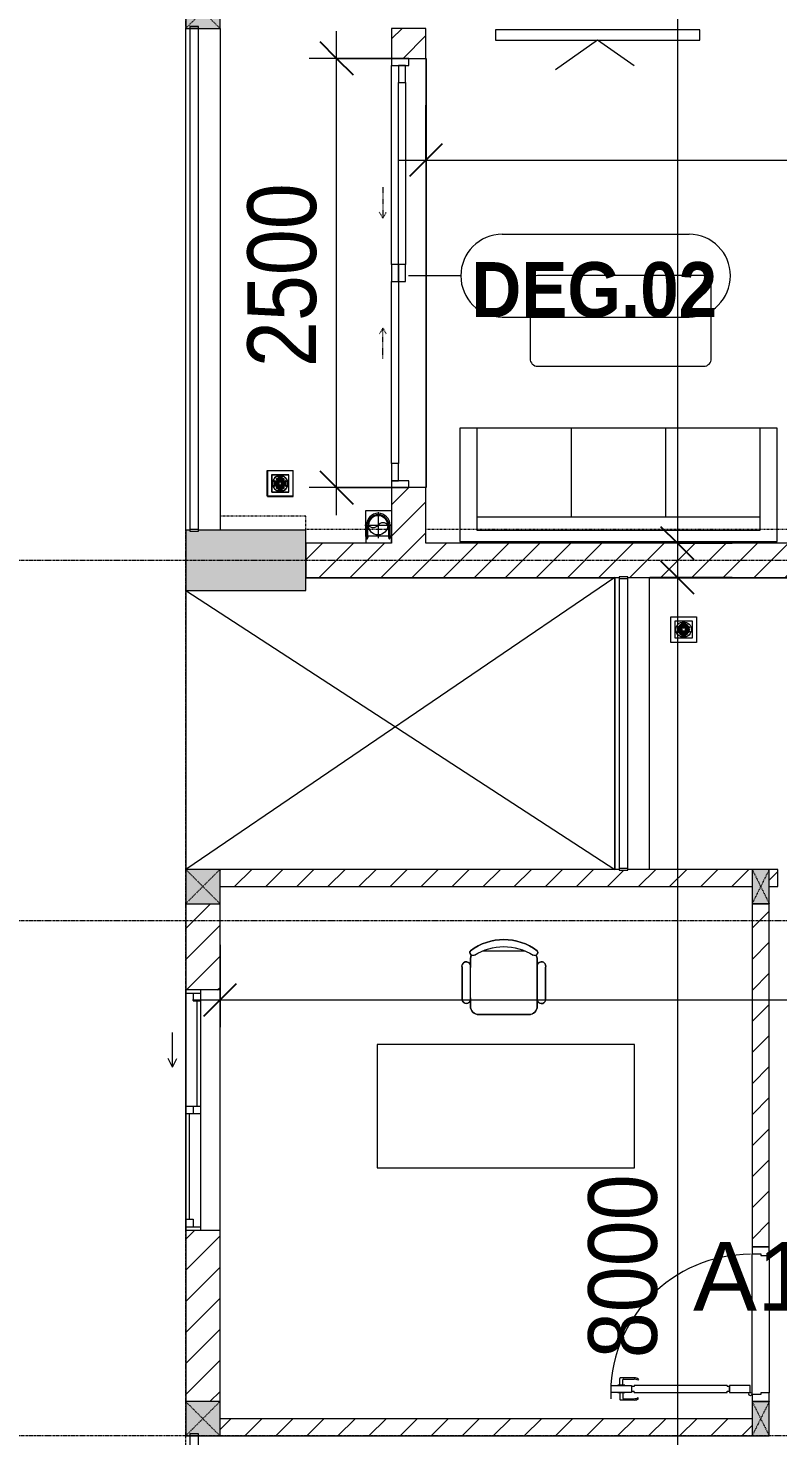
# Model space of a CAD drawing. Header units: millimetres. Extents: x 1591 to 240306, y -15958 to 82755.
# Drawn here: x 43736 to 48104, y 48437 to 56637 of the extents above; entities that cross this region are included whole.
import ezdxf

# ---------------------------------------------------------------- set-up
doc = ezdxf.new("R2010")
doc.units = ezdxf.units.MM
for name, pattern in [('Dash', [6, 3, -3]), ('Dash 1_8_', [6.35, 3.175, -3.175]), ('Grid Line', [22.225, 12.7, -3.175, 3.175, -3.175]), ('IMPORT-CENTER _2_', [40.64, 25.4, -5.08, 5.08, -5.08])]:
    doc.linetypes.add(name, pattern=pattern)
for name, color, linetype, lineweight in [('0-1', 7, 'Continuous', 5), ('A-ANNO-DIMS', 211, 'Continuous', 9), ('A-ANNO-DIMS-160', 211, 'Continuous', 9), ('A-AREA', 32, 'Dash 1_8_', 9), ('A-AREA-IDEN', 2, 'Continuous', 9), ('A-DETL-GENF-1', 9, 'Continuous', 9), ('A-DETL-THIN-2', 151, 'Continuous', 9), ('A-DOOR', 31, 'Continuous', 9), ('A-DOOR-1', 254, 'Continuous', 9), ('A-DOOR-2', 9, 'Continuous', 9), ('A-DOOR-FRAM', 31, 'Continuous', 9), ('A-DOOR-HDLN', 31, 'Dash', 9), ('A-DOOR-IDEN', 31, 'Continuous', 9), ('A-FLOR-1', 250, 'Continuous', 9), ('A-FLOR-2', 9, 'Continuous', 9), ('A-FLOR-HRAL', 11, 'Continuous', 9), ('A-FLOR-HRAL-1', 254, 'Continuous', 9), ('A-FLOR-HRAL-2', 9, 'Continuous', 9), ('A-GLAZ', 151, 'Continuous', 9), ('A-WALL', 113, 'Continuous', 9), ('A-WALL-1', 253, 'Continuous', 18), ('A-WALL-2', 9, 'Continuous', 9), ('A-WALL-3', 113, 'Continuous', 18), ('A-WALL-PATT-1', 10, 'Continuous', 9), ('A-WALL-PATT-2', 111, 'Continuous', 9), ('G-IMPT-2', 8, 'IMPORT-CENTER _2_', 9), ('G-IMPT-3', 8, 'Continuous', 9), ('I-FURN', 30, 'Continuous', 9), ('I-FURN-1', 254, 'Continuous', 9), ('M-EQPM', 50, 'Continuous', 9), ('M-EQPM-1', 254, 'Continuous', 9), ('S-COLS', 52, 'Continuous', 9), ('S-COLS-1', 52, 'Continuous', 5), ('S-COLS-2', 7, 'Continuous', 18), ('S-COLS-3', 254, 'Continuous', 9), ('S-COLS-4', 253, 'Continuous', 18), ('S-COLS-5', 52, 'Continuous', 18), ('S-COLS-HDLN', 52, 'Dash', 9), ('S-COLS-HDLN-1', 9, 'Dash', 9), ('S-GRID-1', 1, 'Grid Line', 9)]:
    doc.layers.add(name, color=color, linetype=linetype, lineweight=lineweight)
doc.styles.add('Arial_6', font='arial_0.ttf', dxfattribs={"height": 400})
doc.styles.add('Arial_B_3', font='arialbd_0.ttf', dxfattribs={"width": 0.9, "height": 320})
doc.styles.add('UTM Avo', font='UTM Avo.ttf', dxfattribs={"width": 0.9, "height": 400})
doc.dimstyles.new('1_Dim_chi_tiet_2_5_1', dxfattribs={"dimscale": 304.8, "dimtxt": 399.720379, "dimasz": 0.629921, "dimexe": 0.524934, "dimexo": 0.0625, "dimgap": 0.052493, "dimtad": 1, "dimdec": 0, "dimrnd": 5, "dimzin": 0, "dimdsep": 46, "dimtxsty": 'UTM Avo', "dimblk1": 'OBLIQUE', "dimblk2": 'OBLIQUE', "dimsah": 1, "dimcen": 0.09, "dimdle": 0.524934, "dimazin": 0, "dimtfac": 1, "dimtdec": 4, "dimtix": 1, "dimtmove": 0, "dimatfit": 3, "dimfxl": 1.049869, "dimfxlon": 1, "dimtvp": 1, "dimtolj": 1, "dimtzin": 0, "dimarcsym": 2})
pattern_1 = [(45, (0, 0), (-90.50967, 90.50967), [])]
pattern_2 = [(45, (11001.35, 0), (-90.50967, 90.50967), [])]

# ---------------------------------------------------------------- blocks, each defined once
blk = doc.blocks.new('NCV_TKTC_KET CAU_rvt-1-TKCS_MB TẦNG 3-4')
at = {"layer": 'S-COLS-1'}
blk.add_hatch(color=256, dxfattribs=at).paths.add_polyline_path([(34352.6, 53361.9), (34352.4, 53711.9), (33727.6, 53711.9), (33727.6, 53706.9), (33677.6, 53706.9), (33677.6, 53711.9), (33652.6, 53711.9), (33652.6, 53361.9), (34352.4, 53361.9)])
at = {"layer": 'A-FLOR-1'}
for p, q in [((34352.6, 53435.3), (36152.6, 53435.3)), ((36152.5, 53435.3), (36152.5, 51736.9)), ((36352.6, 53435.3), (37552.6, 53435.3))]:
    blk.add_line(p, q, dxfattribs=at)
at = {"layer": 'S-COLS-2'}
for p, q in [((33652.6, 53711.9), (33652.6, 53361.9)), ((33677.6, 53711.9), (33652.6, 53711.9)), ((34352.6, 53711.9), (33727.6, 53711.9)), ((34352.6, 53361.9), (34352.6, 53711.9)), ((33652.6, 53361.9), (34352.6, 53361.9))]:
    blk.add_line(p, q, dxfattribs=at)
blk = doc.blocks.new('DOOR_CW_01 CANH MO-PANEL KINH - DIW_01-900x2200-CỬA GỖ VÂN LAMINATE-553393-TKCS_MB TẦNG 3-4')
at = {"layer": 'A-DETL-GENF-1'}
for p, q in [((-399, 820.5), (-438, 820.5)), ((-399, 831.8), (-397, 831.8)), ((-399, 792.2), (-399, 831.8)), ((-397, 872), (-357, 872)), ((-397, 752), (-397, 872)), ((-397, 792.2), (-397, 831.8)), ((-357, 872), (-357, 752)), ((-357, 792.2), (-357, 831.8)), ((-355, 831.8), (-357, 831.8)), ((-355, 792.2), (-355, 831.8)), ((-355, 820.5), (-316, 820.5)), ((-442, 737), (-442, 816.5)), ((-434, 799.5), (-434, 737)), ((-399, 803.5), (-430, 803.5)), ((-397, 792.2), (-399, 792.2)), ((-357, 752), (-397, 752)), ((-397, 738), (-391, 738)), ((-397, 738), (-397, 196)), ((-363, 752), (-391, 752)), ((-391, 752), (-391, 738)), ((-363, 738), (-363, 752)), ((-357, 738), (-363, 738)), ((-357, 792.2), (-355, 792.2)), ((-357, 196), (-357, 738)), ((-355, 803.5), (-324, 803.5)), ((-320, 799.5), (-320, 737)), ((-312, 737), (-312, 816.5)), ((-433.9, 711.2), (-427.3, 715.8)), ((-320.1, 711.2), (-326.7, 715.8)), ((-397, 196), (-391, 196)), ((-357, 182), (-397, 182)), ((-397, 182), (-397, 62)), ((-391, 196), (-391, 182)), ((-391, 182), (-363, 182)), ((-357, 196), (-363, 196)), ((-363, 182), (-363, 196)), ((-357, 62), (-357, 182)), ((-397, 62), (-357, 62))]:
    blk.add_line(p, q, dxfattribs=at)
blk.add_circle((-407, 60), 10, dxfattribs=at)
for centre, radius, start, end in [((-438, 816.5), 4, 90, 180), ((-407, 60), 814, 360, 92), ((-316, 816.5), 4, 0, 90), ((-430, 799.5), 4, 90, 180), ((-324, 799.5), 4, 360, 90), ((-397, 737), 45, 180, 215), ((-397, 737), 37, 180, 215), ((-357, 737), 37, 325, 0), ((-357, 737), 45, 325, 0)]:
    blk.add_arc(centre, radius, start, end, dxfattribs=at)
at = {"layer": 'A-DOOR-2'}
for p, q in [((-410, 50), (-450, 50)), ((-450, 50), (-450, -50)), ((-410, 0), (-410, 50)), ((-400, 0), (-410, 0)), ((-407, 50), (-382, 50)), ((-400, -50), (-400, 0)), ((410, 0), (400, 0)), ((400, 0), (400, -50)), ((450, 50), (410, 50)), ((410, 50), (410, 0)), ((450, -50), (450, 50)), ((-450, -50), (-400, -50)), ((400, -50), (450, -50))]:
    blk.add_line(p, q, dxfattribs=at)
blk = doc.blocks.new('BAN LV A - BAN LV A_dwg_ban hoc2-348006-TKCS_MB TẦNG 3-4')
at = {"layer": 'I-FURN'}
for p, q in [((145.8, 437.4), (-145.8, 437.4)), ((-243, 354.4), (-243, 162)), ((-194.4, 388.8), (-194.4, 113.4)), ((194.4, 113.4), (194.4, 388.8)), ((194.4, 351.4), (194.4, 150.8)), ((243.7, 162), (243.7, 354.4)), ((-120.5, 64.8), (120.5, 64.8))]:
    blk.add_line(p, q, dxfattribs=at)
at = {"layer": 'I-FURN', "flags": 128}
blk.add_lwpolyline([(-737.8, 610.5), (-737.8, 1330.5), (-154.9, 1330.5), (762.2, 1330.5), (762.2, 610.5)], close=True, dxfattribs=at)
at = {"layer": 'I-FURN'}
for centre, radius, start, end in [((-145.8, 388.8), 48.6, 90, 180), ((145.8, 388.8), 48.6, 360, 90), ((-218.7, 347.3), 25.3, 343.7398, 163.7398), ((219.4, 347.3), 25.3, 16.2602, 170.70537), ((-218.7, 154.9), 25.3, 163.7398, 16.2602), ((-180.2, 75.4), 17.8, 57.97259, 216.69006), ((-145.8, 113.4), 48.6, 180, 207.58444), ((0, 359.3), 318.2, 237.57575, 302.42425), ((180.2, 75.4), 17.8, 323.30994, 122.02741), ((145.8, 113.4), 48.6, 332.41556, 0), ((219.4, 154.9), 25.3, 189.29463, 16.2602), ((0, 324), 324, 233.1301, 306.8699)]:
    blk.add_arc(centre, radius, start, end, dxfattribs=at)
blk = doc.blocks.new('BAN LV A - BAN LV A_dwg-348005-TKCS_MB TẦNG 3-4')
at = {"extrusion": (0, 0, -1), "zscale": -1, "rotation": 180}
blk.add_blockref('BAN LV A - BAN LV A_dwg_ban hoc2-348006-TKCS_MB TẦNG 3-4', (-729, 1383.7), dxfattribs=at)
blk = doc.blocks.new('BAN LV A - BAN LV A-348231-TKCS_MB TẦNG 3-4')
at = {"layer": 'I-FURN-1'}
for p, q in [((534.6, 1270.3), (534.6, 1235.9)), ((923.4, 1232.9), (923.4, 1270.3)), ((486, 1221.7), (486, 1029.3)), ((972.7, 1029.3), (972.7, 1221.7)), ((534.6, 1029.3), (534.6, 994.9)), ((923.4, 994.9), (923.4, 1032.3)), ((583.2, 946.3), (874.8, 946.3)), ((1491.2, 773.2), (-8.8, 773.2)), ((-8.8, 773.2), (-8.8, 53.2)), ((1491.2, 53.2), (1491.2, 773.2)), ((-8.8, 53.2), (1491.2, 53.2))]:
    blk.add_line(p, q, dxfattribs=at)
for centre, radius, start, end in [((548.9, 1308.3), 17.8, 143.30994, 240.59603), ((729, 1059.7), 324, 53.1301, 126.8699), ((909.2, 1308.3), 17.8, 299.40397, 36.69006), ((510.3, 1228.8), 25.3, 16.2602, 196.2602), ((583.2, 1270.3), 48.6, 152.41556, 180), ((874.8, 1270.3), 48.6, 360, 27.58444), ((948.4, 1228.8), 25.3, 343.7398, 170.70537), ((510.3, 1036.4), 25.3, 196.2602, 343.7398), ((583.2, 994.9), 48.6, 180, 270), ((874.8, 994.9), 48.6, 270, 360), ((948.4, 1036.4), 25.3, 189.29463, 343.7398)]:
    blk.add_arc(centre, radius, start, end, dxfattribs=at)
blk.add_blockref('BAN LV A - BAN LV A_dwg-348005-TKCS_MB TẦNG 3-4', (0, 0))
blk = doc.blocks.new('Railing - 50 x 10mm-901205-TKCS_MB TẦNG 3-4')
at = {"layer": 'A-FLOR-HRAL-2'}
for p, q in [((25, 5), (-25, 5)), ((-25, 5), (-25, -5)), ((25, -5), (25, 5)), ((-25, -5), (25, -5))]:
    blk.add_line(p, q, dxfattribs=at)
blk = doc.blocks.new('Railing - Railing-883902-TKCS_MB TẦNG 3-4')
at = {"layer": 'A-FLOR-HRAL-2'}
for p, q in [((13269.1, 44169.6), (13269.1, 42480.8)), ((13319.1, 42480.8), (13319.1, 44169.6))]:
    blk.add_line(p, q, dxfattribs=at)
for p in [(13294.1, 44174.6), (13294.1, 42475.8)]:
    blk.add_blockref('Railing - 50 x 10mm-901205-TKCS_MB TẦNG 3-4', p)
blk = doc.blocks.new('G1_SOF - BO TRU - 100x200-745959-TKCS_MB TẦNG 3-4')
at = {"layer": 'S-COLS'}
blk.add_hatch(color=256, dxfattribs=at).paths.add_polyline_path([(-50, 100), (-50, -100), (50, -100), (50, 100)])
at = {"layer": 'S-COLS-4'}
for p, q in [((50, 100), (-50, 100)), ((-50, 100), (-50, -100)), ((50, -100), (50, 100)), ((-50, -100), (50, -100))]:
    blk.add_line(p, q, dxfattribs=at)
at = {"layer": 'S-COLS-HDLN-1'}
for p, q in [((50, 100), (-50, -100)), ((-50, 100), (50, -100))]:
    blk.add_line(p, q, dxfattribs=at)
blk = doc.blocks.new('THU NUOC - THU NUOC-455054-TKCS_MB TẦNG 3-4')
at = {"layer": 'M-EQPM-1'}
for p, q in [((-66.3, -70.6), (-66.3, 79.4)), ((-66.3, 79.4), (83.7, 79.4)), ((58.7, 54.4), (-41.3, 54.4)), ((-41.3, 54.4), (-41.3, -45.6)), ((-23.3, 19.6), (40.9, 19.6)), ((40.9, 13.6), (-23.3, 13.6)), ((-23.3, 7.2), (0.7, 7.2)), ((0.7, 1.2), (-23.3, 1.2)), ((-11, 32.1), (28.5, 32.1)), ((28.5, 26.1), (-11, 26.1)), ((-1.1, 44.5), (18.5, 44.5)), ((18.5, 38.5), (-1.1, 38.5)), ((0.7, 7.2), (0.7, 1.2)), ((16.7, 1.2), (16.7, 7.2)), ((16.7, 7.2), (40.9, 7.2)), ((40.9, 1.2), (16.7, 1.2)), ((58.7, -45.6), (58.7, 54.4)), ((83.7, 79.4), (83.7, -70.6)), ((83.7, -70.6), (-66.3, -70.6)), ((-41.3, -45.6), (58.7, -45.6)), ((-23.3, -4.8), (40.9, -4.8)), ((40.9, -10.8), (-23.3, -10.8)), ((-11, -17.3), (28.5, -17.3)), ((28.5, -23.3), (-11, -23.3)), ((-1.1, -29.6), (18.5, -29.6)), ((18.5, -35.6), (-1.1, -35.6))]:
    blk.add_line(p, q, dxfattribs=at)
for centre, radius, start, end in [((8.7, 4.4), 45, 0, 180), ((8.7, 4.4), 45, 360, 180), ((8.7, 4.4), 45, 180, 0), ((8.7, 4.4), 45, 180, 360), ((-23.3, 16.6), 3, 90, 270), ((-23.3, 4.2), 3, 90, 270), ((-11, 29.1), 3, 90, 270), ((-1.1, 41.5), 3, 90, 270), ((18.5, 41.5), 3, 270, 90), ((28.5, 29.1), 3, 270, 90), ((40.9, 16.6), 3, 270, 90), ((40.9, 4.2), 3, 270, 90), ((-23.3, -7.8), 3, 90, 270), ((-11, -20.3), 3, 90, 270), ((-1.1, -32.6), 3, 90, 270), ((18.5, -32.6), 3, 270, 90), ((28.5, -20.3), 3, 270, 90), ((40.9, -7.8), 3, 270, 90)]:
    blk.add_arc(centre, radius, start, end, dxfattribs=at)
blk = doc.blocks.new('LOBBY_SOFA_1 - LOBBY_SOFA_1-901220-TKCS_MB TẦNG 3-4')
at = {"layer": 'I-FURN'}
for p, q in [((-2556, 0), (-2556, -660)), ((-708, 0), (-2556, 0)), ((-708, -660), (-708, 0)), ((-2457, -66), (-2457, -660)), ((-807, -66), (-2457, -66)), ((-807, -660), (-807, -66)), ((-807, -143), (-2457, -143)), ((-1907, -143), (-1907, -660)), ((-1357, -143), (-1357, -660)), ((-3128.2, -193.5), (-2688.2, -193.5)), ((-3128.2, -633.5), (-3128.2, -193.5)), ((-2688.2, -193.5), (-2688.2, -633.5)), ((-2915.4, -269), (-2915.4, -401)), ((-2915.4, -357), (-2981.4, -423)), ((-2849.4, -423), (-2915.4, -357)), ((-2937.4, -423), (-3069.4, -423)), ((-2981.4, -423), (-2915.4, -489)), ((-2915.4, -489), (-2849.4, -423)), ((-2915.4, -445), (-2915.4, -577)), ((-2893.4, -423), (-2761.4, -423)), ((-2688.2, -633.5), (-3128.2, -633.5)), ((-2556, -660), (-708, -660)), ((-2172.3, -1064.5), (-2172.3, -1504.5)), ((-1160.3, -1020.5), (-2128.3, -1020.5)), ((-1116.3, -1504.5), (-1116.3, -1064.5)), ((-2128.3, -1548.5), (-1160.3, -1548.5))]:
    blk.add_line(p, q, dxfattribs=at)
for radius in [154, 22]:
    blk.add_circle((-2915.4, -423), radius, dxfattribs=at)
for centre, start, end in [((-2128.3, -1064.5), 90, 180), ((-1160.3, -1064.5), 0, 90), ((-2128.3, -1504.5), 180, 270), ((-1160.3, -1504.5), 270, 0)]:
    blk.add_arc(centre, 44, start, end, dxfattribs=at)
at = {"layer": 'I-FURN-1'}
for p, q in [((-708, 0), (-2556, 0)), ((-2556, 0), (-2556, -660)), ((-708, -660), (-708, 0)), ((-2688.2, -193.5), (-3128.2, -193.5)), ((-3128.2, -193.5), (-3128.2, -633.5)), ((-2688.2, -633.5), (-2688.2, -193.5)), ((-3128.2, -633.5), (-2688.2, -633.5)), ((-2556, -660), (-708, -660)), ((-2172.3, -1064.5), (-2172.3, -1504.5)), ((-1160.3, -1020.5), (-2128.3, -1020.5)), ((-1116.3, -1504.5), (-1116.3, -1064.5)), ((-2128.3, -1548.5), (-1160.3, -1548.5))]:
    blk.add_line(p, q, dxfattribs=at)
for centre, start, end in [((-2128.3, -1064.5), 90, 180), ((-1160.3, -1064.5), 0, 90), ((-2128.3, -1504.5), 180, 270), ((-1160.3, -1504.5), 270, 0)]:
    blk.add_arc(centre, 44, start, end, dxfattribs=at)
blk = doc.blocks.new('KE TIVI-2 - KE TIVI-2-885819-TKCS_MB TẦNG 3-4')
at = {"layer": 'I-FURN-1'}
for p, q in [((-595.6, 0), (-595.6, -60)), ((595.6, 0), (-595.6, 0)), ((-595.6, -60), (595.6, -60)), ((0, -60), (-245.7, -232.1)), ((213, -209.1), (0, -60)), ((595.6, -60), (595.6, 0))]:
    blk.add_line(p, q, dxfattribs=at)
blk = doc.blocks.new('NCV_TKTC_TANG 3 - 4_rvt-2-TKCS_MB TẦNG 3-4')
at = {"layer": 'A-WALL-PATT-1'}
h = blk.add_hatch(dxfattribs=at)
h.set_pattern_fill('FP_1', color=256, style=0, pattern_type=2)
h.set_pattern_definition(pattern_1)
h.paths.add_polyline_path([(36952.6, 51636.9), (36952.6, 51736.9), (36227.6, 51736.9), (36227.6, 51731.5), (36177.6, 51731.5), (36177.6, 51736.9), (33852.6, 51736.9), (33852.6, 51636.9), (36770.4, 51636.9)])
h = blk.add_hatch(dxfattribs=at)
h.set_pattern_fill('FP_1', color=256, style=0, pattern_type=2)
h.set_pattern_definition(pattern_1)
h.paths.add_polyline_path([(38052.6, 51636.9), (38052.6, 51736.9), (38002.6, 51736.9), (38002.6, 51636.9)])
h.paths.add_polyline_path([(37052.6, 51636.9), (37102.6, 51636.9), (37102.6, 51736.9), (37052.6, 51736.2)])
h = blk.add_hatch(dxfattribs=at)
h.set_pattern_fill('FP_1', color=256, style=0, pattern_type=2)
h.set_pattern_definition(pattern_1)
h.paths.add_polyline_path([(37052.6, 49537.3), (37052.6, 51536.5), (36952.6, 51536.5), (36952.6, 49537.3)])
h = blk.add_hatch(dxfattribs=at)
h.set_pattern_fill('FP_1', color=256, style=0, pattern_type=2)
h.set_pattern_definition(pattern_1)
h.paths.add_polyline_path([(36952.6, 48436.9), (36952.6, 48536.9), (33852.6, 48536.9), (33852.6, 48436.9), (36770.4, 48436.9)])
at = {"layer": 'A-FLOR-2'}
for p, q in [((35052.6, 56460.3), (35052.6, 53960.3)), ((36952.6, 48677.3), (36952.6, 49497.3)), ((37052.6, 49487.3), (37052.6, 48687.3))]:
    blk.add_line(p, q, dxfattribs=at)
at = {"layer": 'A-WALL-1'}
for p, q in [((36177.6, 51736.9), (33852.6, 51736.9)), ((36952.6, 51736.9), (36227.6, 51736.9)), ((37102.6, 51736.9), (37052.6, 51736.9)), ((37102.6, 51636.9), (37102.6, 51736.9)), ((33852.6, 51636.9), (36952.6, 51636.9)), ((37052.6, 51636.9), (37102.6, 51636.9)), ((36952.6, 51536.5), (36952.6, 49537.3)), ((37052.6, 51536.5), (36952.6, 51536.5)), ((37052.6, 49537.3), (37052.6, 51536.5)), ((36952.6, 49537.3), (37052.6, 49537.3)), ((37052.6, 48637.3), (36952.6, 48637.3)), ((36952.6, 48536.9), (33852.6, 48536.9)), ((33852.6, 48436.9), (36952.6, 48436.9))]:
    blk.add_line(p, q, dxfattribs=at)
at = {"layer": 'A-WALL-2'}
for p, q in [((36152.6, 51736.9), (36152.6, 53436.9)), ((36352.6, 53436.9), (36352.6, 51736.9)), ((36952.6, 48677.3), (36952.6, 49497.3)), ((37052.6, 49487.3), (37052.6, 48687.3))]:
    blk.add_line(p, q, dxfattribs=at)
at = {"layer": 'A-DOOR-1', "rotation": 89.9999999999993}
blk.add_blockref('DOOR_CW_01 CANH MO-PANEL KINH - DIW_01-900x2200-CỬA GỖ VÂN LAMINATE-553393-TKCS_MB TẦNG 3-4', (37002.6, 49087.3), dxfattribs=at)
at = {"layer": 'A-FLOR-HRAL-1'}
blk.add_blockref('Railing - Railing-883902-TKCS_MB TẦNG 3-4', (22908.5, 9260.7), dxfattribs=at)
at = {"layer": 'I-FURN-1'}
for name, p in [('KE TIVI-2 - KE TIVI-2-885819-TKCS_MB TẦNG 3-4', (36052.2, 56626.9)), ('BAN LV A - BAN LV A-348231-TKCS_MB TẦNG 3-4', (34776.9, 49944.2))]:
    blk.add_blockref(name, p, dxfattribs=at)
at = {"layer": 'I-FURN-1', "rotation": 180}
blk.add_blockref('LOBBY_SOFA_1 - LOBBY_SOFA_1-901220-TKCS_MB TẦNG 3-4', (34542.6, 53646.9), dxfattribs=at)
at = {"layer": 'M-EQPM-1'}
blk.add_blockref('THU NUOC - THU NUOC-455054-TKCS_MB TẦNG 3-4', (34193.8, 53980.9), dxfattribs=at)
at = {"layer": 'S-COLS-3'}
for p in [(37002.6, 51636.9), (37002.6, 48536.9)]:
    blk.add_blockref('G1_SOF - BO TRU - 100x200-745959-TKCS_MB TẦNG 3-4', p, dxfattribs=at)
blk = doc.blocks.new('1_FAMILY RVT - W01-WxH 1400x1400xmm-389822-TKCS_MB TẦNG 3-4')
at = {"layer": 'A-GLAZ'}
for p, q in [((248.4, 172.39), (299.2, 197.79)), ((248.4, 172.39), (299.2, 146.99)), ((248.4, 172.39), (451.6, 172.39)), ((-700, 96.19), (-700, -103.81)), ((700, 96.19), (-700, 96.19)), ((-700, 96.19), (-636.5, 96.19)), ((-680.95, 96.19), (-680.95, 7.29)), ((-636.5, 96.19), (-22.225, 96.19)), ((-636.5, 96.19), (-636.5, 51.74)), ((-22.225, 7.29), (-22.225, 96.19)), ((-22.225, 96.19), (22.225, 96.19)), ((22.225, 96.19), (680.95, 96.19)), ((22.225, 96.19), (22.225, 7.29)), ((680.95, 96.19), (700, 96.19)), ((680.95, 96.19), (680.95, 7.29)), ((700, -103.81), (700, 96.19)), ((-700, 7.29), (-680.95, 7.29)), ((-636.5, 51.74), (-680.95, 51.74)), ((-680.95, 7.29), (-22.225, 7.29)), ((-636.5, 73.965), (-22.225, 73.965)), ((22.225, 51.74), (-22.225, 51.74)), ((-22.225, 7.29), (22.225, 7.29)), ((22.225, 29.515), (636.5, 29.515)), ((22.225, 7.29), (636.5, 7.29)), ((636.5, 51.74), (636.5, 7.29)), ((680.95, 51.74), (636.5, 51.74)), ((636.5, 7.29), (700, 7.29)), ((-700, -103.81), (700, -103.81))]:
    blk.add_line(p, q, dxfattribs=at)
blk = doc.blocks.new('Railing - 50 x 10mm-1251311-TKCS_MB TẦNG 3-4')
at = {"layer": 'A-FLOR-HRAL'}
for p, q in [((25, 5), (-25, 5)), ((-25, 5), (-25, -5)), ((25, -5), (25, 5)), ((-25, -5), (25, -5))]:
    blk.add_line(p, q, dxfattribs=at)
blk = doc.blocks.new('Railing - Railing-3235362-TKCS_MB TẦNG 3-4')
at = {"layer": 'A-FLOR-HRAL'}
for p, q in [((33677.6, 56635.3), (33677.6, 53716.9)), ((33727.6, 53716.9), (33727.6, 56635.3))]:
    blk.add_line(p, q, dxfattribs=at)
for p in [(33702.6, 56641.5), (33702.6, 53711.9)]:
    blk.add_blockref('Railing - 50 x 10mm-1251311-TKCS_MB TẦNG 3-4', p)
blk = doc.blocks.new('Railing - Railing-3235379-TKCS_MB TẦNG 3-4')
at = {"layer": 'A-FLOR-HRAL'}
for p, q in [((33677.6, 48436.9), (33677.6, 45516.9)), ((33727.6, 45516.9), (33727.6, 48436.9))]:
    blk.add_line(p, q, dxfattribs=at)
for p in [(33702.6, 48444.5), (33702.6, 45511.9)]:
    blk.add_blockref('Railing - 50 x 10mm-1251311-TKCS_MB TẦNG 3-4', p)
blk = doc.blocks.new('G1_SOF - BO TRU - 200x200-3054293-TKCS_MB TẦNG 3-4')
at = {"layer": 'S-COLS'}
blk.add_hatch(color=256, dxfattribs=at).paths.add_polyline_path([(100, -100), (100, 100), (-100, 100), (-100, -100)])
at = {"layer": 'S-COLS-5'}
for p, q in [((100, 100), (-100, 100)), ((-100, 100), (-100, -100)), ((100, -100), (100, 100)), ((-100, -100), (100, -100))]:
    blk.add_line(p, q, dxfattribs=at)
at = {"layer": 'S-COLS-HDLN'}
for p, q in [((100, 100), (-100, -100)), ((-100, 100), (100, -100))]:
    blk.add_line(p, q, dxfattribs=at)
blk = doc.blocks.new('DEG_02-DEG_03 - DEG_02-2500x2400mm-CỬA ĐI 02 CÁNH TRƯỢT-625766-TKCS_MB TẦNG 3-4')
at = {"layer": 'A-DOOR'}
for p, q in [((-1110, 100), (-1210, 100)), ((-1210, 100), (-1210, 60)), ((-1110, 60), (-1110, 100)), ((-1110, 100), (-50, 100)), ((50, 100), (-50, 100)), ((-50, 100), (-50, 60)), ((50, 60), (50, 100)), ((-1210, 60), (-1110, 60)), ((-50, 60), (-1110, 60)), ((50, 60), (-50, 60)), ((-50, 60), (-50, 20)), ((-50, 60), (50, 60)), ((-50, 20), (50, 20)), ((50, 20), (50, 60)), ((50, 60), (1110, 60)), ((1110, 20), (50, 20)), ((1210, 60), (1110, 60)), ((1110, 60), (1110, 20)), ((1110, 20), (1210, 20)), ((1210, 20), (1210, 60))]:
    blk.add_line(p, q, dxfattribs=at)
at = {"layer": 'A-DOOR-FRAM'}
for p, q in [((-1210, 100), (-1250, 100)), ((-1250, 100), (-1250, 0)), ((-1210, 0), (-1210, 100)), ((1250, 100), (1210, 100)), ((1210, 100), (1210, 0)), ((1250, 0), (1250, 100)), ((-1250, 0), (-1210, 0)), ((1210, 0), (1250, 0))]:
    blk.add_line(p, q, dxfattribs=at)
at = {"layer": 'A-DOOR-HDLN'}
for p, q in [((-320.4, 151.1), (-355, 171.1)), ((320.4, 151.1), (355, 171.1)), ((-500.4, 151.1), (-320.4, 151.1)), ((-320.4, 151.1), (-355, 131.1)), ((320.4, 151.1), (355, 131.1)), ((500.4, 151.1), (320.4, 151.1))]:
    blk.add_line(p, q, dxfattribs=at)
blk = doc.blocks.new('TKTC_XREF_251221_MB TANG 2-7 - TKTC_XREF_260130_MB TANG 2-5_dwg_$cc-4746808-TKCS_MB TẦNG 3-4')
at = {"layer": 'G-IMPT-2'}
for p, q in [((-0.673, 0), (0.673, 0)), ((0, -0.673), (0, 0.673))]:
    blk.add_line(p, q, dxfattribs=at)
at = {"layer": 'M-EQPM'}
blk.add_circle((0, 0), 0.5, dxfattribs=at)
for centre, radius, start, end in [((0, 0), 0.5, 90, 270), ((0.188, 0.25), 0.313, 126.8699, 233.1301), ((-0.188, -0.25), 0.313, 306.8699, 53.1301)]:
    blk.add_arc(centre, radius, start, end, dxfattribs=at)
blk = doc.blocks.new('TKTC_XREF_251221_MB TANG 2-7 - TKTC_XREF_260130_MB TANG 2-5_dwg_CUM U_DN100-4746796-TKCS_MB TẦNG 3-4')
at = {"layer": 'G-IMPT-3'}
blk.add_hatch(color=256, dxfattribs=at).paths.add_polyline_path([(0, 61), (0, 57), (14.8, 55.1), (28.5, 49.4), (40.3, 40.3), (49.4, 28.5), (55.1, 14.8), (57, 0), (55.1, -14.8), (49.4, -28.5), (40.3, -40.3), (28.5, -49.4), (14.8, -55.1), (0, -57), (0, -61), (15.8, -58.9), (30.5, -52.8), (43.1, -43.1), (52.8, -30.5), (58.9, -15.8), (61, 0), (58.9, 15.8), (52.8, 30.5), (43.1, 43.1), (30.5, 52.8), (15.8, 58.9)])
for p, q in [((-79.1, 66.6), (-79.1, 63.4)), ((-76.6, 66.6), (-76.6, 63.4)), ((-74.6, 66.6), (-74.6, 63.4)), ((-72.7, 69.3), (-72.7, 60.7)), ((-66.9, 67.9), (-71.7, 67.9)), ((-66.9, 62.1), (-71.7, 62.1)), ((-65, 69), (0, 69)), ((-79.1, -63.4), (-79.1, -66.6)), ((-76.6, -63.4), (-76.6, -66.6)), ((-74.6, -63.4), (-74.6, -66.6)), ((-72.7, -60.7), (-72.7, -69.3)), ((-66.9, -62.1), (-71.7, -62.1)), ((-66.9, -67.9), (-71.7, -67.9)), ((-65, -69), (0, -69))]:
    blk.add_line(p, q, dxfattribs=at)
at = {"layer": 'G-IMPT-3', "flags": 128}
for points in [[(-72.7, 67.6), (-78.1, 67.6), (-78.1, 62.4), (-72.7, 62.4)], [(-71.7, 59.2), (-66.9, 59.2), (-66.9, 70.8), (-71.7, 70.8)], [(-66.9, 70.8), (-66.9, 72.7), (-65, 72.7), (-65, 57.3), (-66.9, 57.3), (-66.9, 59.2)], [(-65, 61), (0, 61), (0, 57)], [(-72.7, -62.4), (-78.1, -62.4), (-78.1, -67.6), (-72.7, -67.6)], [(-71.7, -70.8), (-66.9, -70.8), (-66.9, -59.2), (-71.7, -59.2)], [(-66.9, -59.2), (-66.9, -57.3), (-65, -57.3), (-65, -72.7), (-66.9, -72.7), (-66.9, -70.8)], [(-65, -61), (0, -61), (0, -57)]]:
    blk.add_lwpolyline(points, dxfattribs=at)
at = {"layer": 'G-IMPT-3'}
for centre, radius, start, end in [((-78.1, 66.6), 0.96, 90, 180), ((-78.1, 63.4), 0.96, 180, 270), ((-71.1, 69.3), 1.56, 112.61986, 247.38014), ((-67.9, 65), 4.8, 143.1301, 216.8699), ((-71.1, 60.7), 1.56, 112.61986, 247.38014), ((0, 0), 69, 270, 90), ((0, 0), 61, 270, 90), ((0, 0), 57, 270, 90), ((-78.1, -63.4), 0.96, 90, 180), ((-78.1, -66.6), 0.96, 180, 270), ((-71.1, -60.7), 1.56, 112.61986, 247.38014), ((-67.9, -65), 4.8, 143.1301, 216.8699), ((-71.1, -69.3), 1.56, 112.61986, 247.38014)]:
    blk.add_arc(centre, radius, start, end, dxfattribs=at)
blk = doc.blocks.new('TKTC_XREF_251221_MB TANG 2-7 - TKTC_XREF_260130_MB TANG 2-5_dwg_THU NUOC - THU NUOC-444531-TKCS_MB TẦNG 1-4746810-TKCS_MB TẦNG 3-4')
at = {"layer": 'G-IMPT-3'}
for p, q in [((-23.3, 10.8), (40.9, 10.8)), ((40.9, 4.8), (-23.3, 4.8)), ((-11, 23.3), (28.5, 23.3)), ((28.5, 17.3), (-11, 17.3)), ((-1.1, 35.6), (18.5, 35.6)), ((18.5, 29.6), (-1.1, 29.6)), ((-23.3, -13.6), (40.9, -13.6)), ((40.9, -19.6), (-23.3, -19.6)), ((-11, -26.1), (28.5, -26.1)), ((28.5, -32.1), (-11, -32.1)), ((-1.1, -38.5), (18.5, -38.5)), ((18.5, -44.5), (-1.1, -44.5))]:
    blk.add_line(p, q, dxfattribs=at)
at = {"layer": 'G-IMPT-3', "flags": 128}
for points in [[(83.7, -79.4), (83.7, 70.6), (-66.3, 70.6), (-66.3, -79.4)], [(58.7, -54.4), (58.7, 45.6), (-41.3, 45.6), (-41.3, -54.4)]]:
    blk.add_lwpolyline(points, close=True, dxfattribs=at)
for points in [[(-23.3, -1.2), (0.7, -1.2), (0.7, -7.2), (-23.3, -7.2)], [(40.9, -7.2), (16.7, -7.2), (16.7, -1.2), (40.9, -1.2)]]:
    blk.add_lwpolyline(points, dxfattribs=at)
at = {"layer": 'G-IMPT-3'}
for centre, radius, start, end in [((8.7, -4.4), 45, 360, 180), ((8.7, -4.4), 45, 360, 180), ((-23.3, 7.8), 3, 90, 270), ((-11, 20.3), 3, 90, 270), ((-1.1, 32.6), 3, 90, 270), ((18.5, 32.6), 3, 270, 90), ((28.5, 20.3), 3, 270, 90), ((40.9, 7.8), 3, 270, 90), ((8.7, -4.4), 45, 180, 360), ((8.7, -4.4), 45, 180, 360), ((-23.3, -4.2), 3, 90, 270), ((-23.3, -16.6), 3, 90, 270), ((-11, -29.1), 3, 90, 270), ((-1.1, -41.5), 3, 90, 270), ((18.5, -41.5), 3, 270, 90), ((28.5, -29.1), 3, 270, 90), ((40.9, -4.2), 3, 270, 90), ((40.9, -16.6), 3, 270, 90)]:
    blk.add_arc(centre, radius, start, end, dxfattribs=at)
blk = doc.blocks.new('TKTC_XREF_251221_MB TANG 2-7 - TKTC_XREF_260130_MB TANG 2-5_dwg_THU NUOC - THU NUOC-444531-TKCS_MB TẦNG 1-4746804-TKCS_MB TẦNG 3-4')
at = {"layer": 'G-IMPT-3'}
for p, q in [((-23.3, 10.8), (40.9, 10.8)), ((40.9, 4.8), (-23.3, 4.8)), ((-11, 23.3), (28.5, 23.3)), ((28.5, 17.3), (-11, 17.3)), ((-1.1, 35.6), (18.5, 35.6)), ((18.5, 29.6), (-1.1, 29.6)), ((-23.3, -13.6), (40.9, -13.6)), ((40.9, -19.6), (-23.3, -19.6)), ((-11, -26.1), (28.5, -26.1)), ((28.5, -32.1), (-11, -32.1)), ((-1.1, -38.5), (18.5, -38.5)), ((18.5, -44.5), (-1.1, -44.5))]:
    blk.add_line(p, q, dxfattribs=at)
at = {"layer": 'G-IMPT-3', "flags": 128}
for points in [[(83.7, -79.4), (83.7, 70.6), (-66.3, 70.6), (-66.3, -79.4)], [(58.7, -54.4), (58.7, 45.6), (-41.3, 45.6), (-41.3, -54.4)]]:
    blk.add_lwpolyline(points, close=True, dxfattribs=at)
for points in [[(-23.3, -1.2), (0.7, -1.2), (0.7, -7.2), (-23.3, -7.2)], [(40.9, -7.2), (16.7, -7.2), (16.7, -1.2), (40.9, -1.2)]]:
    blk.add_lwpolyline(points, dxfattribs=at)
at = {"layer": 'G-IMPT-3'}
for centre, radius, start, end in [((8.7, -4.4), 45, 360, 180), ((8.7, -4.4), 45, 360, 180), ((-23.3, 7.8), 3, 90, 270), ((-11, 20.3), 3, 90, 270), ((-1.1, 32.6), 3, 90, 270), ((18.5, 32.6), 3, 270, 90), ((28.5, 20.3), 3, 270, 90), ((40.9, 7.8), 3, 270, 90), ((8.7, -4.4), 45, 180, 360), ((8.7, -4.4), 45, 180, 360), ((-23.3, -4.2), 3, 90, 270), ((-23.3, -16.6), 3, 90, 270), ((-11, -29.1), 3, 90, 270), ((-1.1, -41.5), 3, 90, 270), ((18.5, -41.5), 3, 270, 90), ((28.5, -29.1), 3, 270, 90), ((40.9, -4.2), 3, 270, 90), ((40.9, -16.6), 3, 270, 90)]:
    blk.add_arc(centre, radius, start, end, dxfattribs=at)
blk = doc.blocks.new('TKTC_XREF_251221_MB TANG 2-7 - TKTC_XREF_251221_MB TANG 2-7-2039446-TKCS_MB TẦNG 3-4')
at = {"layer": 'M-EQPM'}
for p, q in [((1049.5, 36589.8), (1199.8, 36589.8)), ((1049.5, 36440.1), (1049.5, 36589.8)), ((1199.8, 36589.8), (1199.8, 36440.1)), ((1049.2, 36440), (1049.5, 36400)), ((1199.7, 36440), (1049.2, 36440)), ((1199.8, 36440.1), (1049.5, 36440.1)), ((1199.9, 36400), (1199.7, 36440)), ((0, 36125), (0, 34500))]:
    blk.add_line(p, q, dxfattribs=at)
blk.add_blockref('TKTC_XREF_251221_MB TANG 2-7 - TKTC_XREF_260130_MB TANG 2-5_dwg_THU NUOC - THU NUOC-444531-TKCS_MB TẦNG 1-4746804-TKCS_MB TẦNG 3-4', (542.3, 36751.2))
for name, p, xscale, yscale, zscale, rotation in [('TKTC_XREF_251221_MB TANG 2-7 - TKTC_XREF_260130_MB TANG 2-5_dwg_$cc-4746808-TKCS_MB TẦNG 3-4', (1121, 36505), 113.7150000000073, 113.7150000000073, 113.7150000000073, 269.9990086637467), ('TKTC_XREF_251221_MB TANG 2-7 - TKTC_XREF_260130_MB TANG 2-5_dwg_CUM U_DN100-4746796-TKCS_MB TẦNG 3-4', (1121.9, 36505), 0.9975000000000007, 0.9975000000000007, 0.9975000000000007, 90.00099133829464)]:
    blk.add_blockref(name, p, dxfattribs=dict(xscale=xscale, yscale=yscale, zscale=zscale, rotation=rotation))
at = {"extrusion": (0, 0, -1), "zscale": -1, "rotation": 180}
blk.add_blockref('TKTC_XREF_251221_MB TANG 2-7 - TKTC_XREF_260130_MB TANG 2-5_dwg_THU NUOC - THU NUOC-444531-TKCS_MB TẦNG 1-4746810-TKCS_MB TẦNG 3-4', (-2892.4, 35892.3), dxfattribs=at)
blk = doc.blocks.new('STN_Door Tag - STN_Door Tag-1788670-TKCS_MB TẦNG 3-4')
at = {"layer": 'A-DOOR-IDEN'}
for p, q in [((-3.37, 1.495), (3.431, 1.495)), ((-3.37, -1.524), (3.431, -1.524))]:
    blk.add_line(p, q, dxfattribs=at)
for centre, start, end in [((-3.37, -0.015), 90, 270), ((3.431, -0.015), 270, 90)]:
    blk.add_arc(centre, 1.509, start, end, dxfattribs=at)
blk = doc.blocks.new('DIMBLOCK275-TKCS_MB TẦNG 3-4')
at = {"layer": 'A-ANNO-DIMS-160'}
for p, q in [((45533.1, 53800.3), (45533.1, 56620.3)), ((45853.1, 56460.3), (45373.1, 56460.3)), ((45533.1, 56460.3), (45853.1, 56460.3)), ((45853.1, 53960.3), (45373.1, 53960.3)), ((45533.1, 53960.3), (45853.1, 53960.3))]:
    blk.add_line(p, q, dxfattribs=at)
at = {"layer": 'A-ANNO-DIMS-160', "lineweight": 25}
for p, q in [((45533.1, 56460.3), (45437.1, 56556.3)), ((45533.1, 56460.3), (45629.1, 56364.3)), ((45533.1, 53960.3), (45437.1, 54056.3)), ((45533.1, 53960.3), (45629.1, 53864.3))]:
    blk.add_line(p, q, dxfattribs=at)
at = {"layer": 'A-ANNO-DIMS-160', "color": 0, "insert": (45013.5, 54662.5), "char_height": 400, "width": 1314.636, "attachment_point": 1, "rotation": 90, "line_spacing_factor": 1.110334, "style": 'UTM Avo'}
blk.add_mtext('2500', dxfattribs=at)
blk = doc.blocks.new('_Oblique')
at = {"color": 0, "linetype": 'ByBlock', "lineweight": -2}
blk.add_line((-0.5, -0.5), (0.5, 0.5), dxfattribs=at)
blk = doc.blocks.new('DIMBLOCK321-TKCS_MB TẦNG 3-4')
at = {"layer": 'A-ANNO-DIMS-160'}
for p, q in [((47518.7, 53596.9), (47518.7, 45276.9)), ((47838.7, 53436.9), (47358.7, 53436.9)), ((47518.7, 53436.9), (47838.7, 53436.9)), ((47838.7, 45436.9), (47358.7, 45436.9)), ((47518.7, 45436.9), (47838.7, 45436.9))]:
    blk.add_line(p, q, dxfattribs=at)
at = {"layer": 'A-ANNO-DIMS-160', "lineweight": 25}
for p, q in [((47518.7, 53436.9), (47422.7, 53532.9)), ((47518.7, 53436.9), (47614.7, 53340.9)), ((47518.7, 45436.9), (47422.7, 45532.9)), ((47518.7, 45436.9), (47614.7, 45340.9))]:
    blk.add_line(p, q, dxfattribs=at)
at = {"layer": 'A-ANNO-DIMS-160', "color": 0, "insert": (46999.1, 48889.2), "char_height": 400, "width": 1314.636, "attachment_point": 1, "rotation": 90, "line_spacing_factor": 1.110334, "style": 'UTM Avo'}
blk.add_mtext('8000', dxfattribs=at)
blk = doc.blocks.new('DIMBLOCK322-TKCS_MB TẦNG 3-4')
at = {"layer": 'A-ANNO-DIMS-160'}
for p, q in [((47518.7, 61796.9), (47518.7, 53476.9)), ((47838.7, 61636.9), (47358.7, 61636.9)), ((47518.7, 61636.9), (47838.7, 61636.9)), ((47838.7, 53636.9), (47358.7, 53636.9)), ((47518.7, 53636.9), (47838.7, 53636.9))]:
    blk.add_line(p, q, dxfattribs=at)
at = {"layer": 'A-ANNO-DIMS-160', "lineweight": 25}
for p, q in [((47518.7, 61636.9), (47422.7, 61732.9)), ((47518.7, 61636.9), (47614.7, 61540.9)), ((47518.7, 53636.9), (47422.7, 53732.9)), ((47518.7, 53636.9), (47614.7, 53540.9))]:
    blk.add_line(p, q, dxfattribs=at)
at = {"layer": 'A-ANNO-DIMS-160', "color": 0, "insert": (46999.1, 57089.2), "char_height": 400, "width": 1314.636, "attachment_point": 1, "rotation": 90, "line_spacing_factor": 1.110334, "style": 'UTM Avo'}
blk.add_mtext('8000', dxfattribs=at)
blk = doc.blocks.new('DIMBLOCK323-TKCS_MB TẦNG 3-4')
at = {"layer": 'A-ANNO-DIMS-160'}
for p, q in [((46053.9, 56188.6), (46053.9, 55708.6)), ((46053.9, 55868.6), (46053.9, 56188.6)), ((52854, 56188.6), (52854, 55708.6)), ((52854, 55868.6), (52854, 56188.6)), ((45893.9, 55868.6), (53014, 55868.6))]:
    blk.add_line(p, q, dxfattribs=at)
at = {"layer": 'A-ANNO-DIMS-160', "lineweight": 25}
for p, q in [((46053.9, 55868.6), (46149.9, 55964.6)), ((52854, 55868.6), (52950, 55964.6)), ((46053.9, 55868.6), (45957.9, 55772.6)), ((52854, 55868.6), (52758, 55772.6))]:
    blk.add_line(p, q, dxfattribs=at)
at = {"layer": 'A-ANNO-DIMS-160', "color": 0, "insert": (48906.2, 56388.2), "char_height": 400, "width": 1314.636, "attachment_point": 1, "line_spacing_factor": 1.110334, "style": 'UTM Avo'}
blk.add_mtext('6800', dxfattribs=at)
blk = doc.blocks.new('DIMBLOCK406-TKCS_MB TẦNG 3-4')
at = {"layer": 'A-ANNO-DIMS-160'}
for p, q in [((44853.9, 51296.6), (44853.9, 50816.6)), ((44853.9, 50976.6), (44853.9, 51296.6)), ((53203.9, 51296.6), (53203.9, 50816.6)), ((53203.9, 50976.6), (53203.9, 51296.6)), ((44693.9, 50976.6), (53363.9, 50976.6))]:
    blk.add_line(p, q, dxfattribs=at)
at = {"layer": 'A-ANNO-DIMS-160', "lineweight": 25}
for p, q in [((44853.9, 50976.6), (44949.9, 51072.6)), ((53203.9, 50976.6), (53299.9, 51072.6)), ((44853.9, 50976.6), (44757.9, 50880.6)), ((53203.9, 50976.6), (53107.9, 50880.6))]:
    blk.add_line(p, q, dxfattribs=at)
at = {"layer": 'A-ANNO-DIMS-160', "color": 0, "insert": (48481.1, 51496.3), "char_height": 400, "width": 1314.636, "attachment_point": 1, "line_spacing_factor": 1.110334, "style": 'UTM Avo'}
blk.add_mtext('8350', dxfattribs=at)

msp = doc.modelspace()

# ---------------------------------------------------------------- hatches: boundary and pattern name
at = {"layer": 'A-WALL-PATT-2'}
h = msp.add_hatch(dxfattribs=at)
h.set_pattern_fill('FP_1', color=256, style=0, pattern_type=2)
h.set_pattern_definition(pattern_2)
h.paths.add_polyline_path([(46053.9, 53636.9), (46053.9, 53960.3), (45853.9, 53960.3), (45853.9, 53636.9)])
h.paths.add_polyline_path([(45853.9, 56460.3), (46053.9, 56460.3), (46053.9, 56635.3), (45853.9, 56635.3)])
h = msp.add_hatch(dxfattribs=at)
h.set_pattern_fill('FP_1', color=256, style=0, pattern_type=2)
h.set_pattern_definition(pattern_2)
h.paths.add_polyline_path([(48553.9, 53436.9), (48553.9, 53636.9), (45353.9, 53636.9), (45353.9, 53436.9), (47178.9, 53436.9), (47178.9, 53440.3), (47228.9, 53440.3), (47228.9, 53436.9), (47771.8, 53436.9)])
h = msp.add_hatch(dxfattribs=at)
h.set_pattern_fill('FP_1', color=256, style=0, pattern_type=2)
h.set_pattern_definition(pattern_2)
h.paths.add_polyline_path([(44853.9, 48636.9), (44853.9, 49635.3), (44653.9, 49635.3), (44653.9, 48636.9), (44820.5, 48636.9)])
h.paths.add_polyline_path([(44853.9, 51035.3), (44853.9, 51536.9), (44653.9, 51536.9), (44653.9, 51035.3)])

# ---------------------------------------------------------------- linework, layer by layer
at = {"layer": 'A-AREA'}
for p, q in [((45353.9, 53793.4), (44853.9, 53793.4)), ((45353.9, 53716.8), (45353.9, 53793.4)), ((45853.9, 53716.8), (45353.9, 53716.8)), ((46251.9, 53716.8), (46053.9, 53716.8)), ((48099.9, 53716.8), (46251.9, 53716.8)), ((48553.9, 53716.8), (48099.9, 53716.8))]:
    msp.add_line(p, q, dxfattribs=at)
at = {"layer": 'A-DETL-THIN-2'}
for p, q in [((47153.9, 53436.9), (44653.9, 51736.9)), ((47153.9, 53436.9), (44653.9, 51736.9)), ((44653.9, 53361.9), (47153.9, 51736.9)), ((44653.9, 53361.9), (47153.9, 51736.9))]:
    msp.add_line(p, q, dxfattribs=at)
at = {"layer": 'A-DOOR-IDEN'}
msp.add_line((45952.4, 55196.6), (46256.8, 55196.6), dxfattribs=at)
at = {"layer": 'A-WALL'}
for p, q in [((44653.9, 53711.9), (44653.9, 56635.3)), ((44853.9, 56635.3), (44853.9, 53711.9)), ((45853.9, 55260.3), (45853.9, 56420.3)), ((46053.9, 56460.3), (46053.9, 53960.3))]:
    msp.add_line(p, q, dxfattribs=at)
at = {"layer": 'A-WALL-3'}
for p, q in [((46053.9, 56635.3), (45853.9, 56635.3)), ((45853.9, 56635.3), (45853.9, 56460.3)), ((46053.9, 56460.3), (46053.9, 56635.3)), ((45853.9, 56460.3), (46053.9, 56460.3)), ((46053.9, 53960.3), (45853.9, 53960.3)), ((45853.9, 53960.3), (45853.9, 53636.9)), ((46053.9, 53636.9), (46053.9, 53960.3)), ((45853.9, 53636.9), (45353.9, 53636.9)), ((45353.9, 53636.9), (45353.9, 53436.9)), ((48553.9, 53636.9), (46053.9, 53636.9)), ((45353.9, 53436.9), (47178.9, 53436.9)), ((47228.9, 53436.9), (48553.9, 53436.9)), ((44653.9, 51536.9), (44653.9, 51035.3)), ((44853.9, 51035.3), (44853.9, 51536.9)), ((44653.9, 49635.3), (44653.9, 48636.9)), ((44853.9, 48636.9), (44853.9, 49635.3))]:
    msp.add_line(p, q, dxfattribs=at)
at = {"layer": 'S-GRID-1'}
for p, q in [((44653.9, 19175.3), (44653.9, 76690.4)), ((45492.6, 53536.9), (41492.6, 53536.9)), ((139245.7, 53536.9), (45492.6, 53536.9)), ((45492.6, 51436.9), (41492.6, 51436.9)), ((139245.7, 51436.9), (45492.6, 51436.9)), ((45492.6, 48436.9), (41492.6, 48436.9)), ((139245.7, 48436.9), (45492.6, 48436.9))]:
    msp.add_line(p, q, dxfattribs=at)

# ---------------------------------------------------------------- block references
at = {"layer": '0-1'}
for name in ['NCV_TKTC_KET CAU_rvt-1-TKCS_MB TẦNG 3-4', 'NCV_TKTC_TANG 3 - 4_rvt-2-TKCS_MB TẦNG 3-4']:
    msp.add_blockref(name, (11001.4, 0), dxfattribs=at)
at = {"layer": 'A-DOOR', "rotation": 89.9999999999999}
msp.add_blockref('DEG_02-DEG_03 - DEG_02-2500x2400mm-CỬA ĐI 02 CÁNH TRƯỢT-625766-TKCS_MB TẦNG 3-4', (45953.9, 55210.3), dxfattribs=at)
at = {"layer": 'A-DOOR-IDEN', "xscale": 159.9999999999999, "yscale": 159.9999999999999, "zscale": 159.9999999999999}
msp.add_blockref('STN_Door Tag - STN_Door Tag-1788670-TKCS_MB TẦNG 3-4', (47037.4, 55197.3), dxfattribs=at)
at = {"layer": 'A-FLOR-HRAL'}
for name in ['Railing - Railing-3235362-TKCS_MB TẦNG 3-4', 'Railing - Railing-3235379-TKCS_MB TẦNG 3-4']:
    msp.add_blockref(name, (11001.4, 0), dxfattribs=at)
at = {"layer": 'A-GLAZ', "rotation": 89.9999999999999}
msp.add_blockref('1_FAMILY RVT - W01-WxH 1400x1400xmm-389822-TKCS_MB TẦNG 3-4', (44750.1, 50335.3), dxfattribs=at)
at = {"layer": 'M-EQPM'}
msp.add_blockref('TKTC_XREF_251221_MB TANG 2-7 - TKTC_XREF_251221_MB TANG 2-7-2039446-TKCS_MB TẦNG 3-4', (44653.9, 17236.9), dxfattribs=at)
at = {"layer": 'S-COLS'}
for p in [(44753.9, 56735.3), (44753.9, 51636.9), (44753.9, 48536.9)]:
    msp.add_blockref('G1_SOF - BO TRU - 200x200-3054293-TKCS_MB TẦNG 3-4', p, dxfattribs=at)

# ---------------------------------------------------------------- texts
at = {"layer": 'A-AREA-IDEN', "insert": (48728.3, 49159.8), "char_height": 400, "width": 2233.6, "attachment_point": 8, "line_spacing_factor": 0.936439, "style": 'Arial_6'}
msp.add_mtext('\\pt8,16,24,32,40,48,56,64,72,80,88,96,104,112,120,128,136,144,152,160,168,176,184,192,200,208,216,224,232,240,248,256;A1.03.05', dxfattribs=at)
at = {"layer": 'A-DOOR-IDEN', "insert": (47034.2, 55111.9), "char_height": 320, "width": 1467.36, "attachment_point": 5, "line_spacing_factor": 0.936439, "style": 'Arial_B_3'}
msp.add_mtext('\\pt7.2,14.4,21.6,28.8,36,43.2,50.4,57.6,64.8,72,79.2,86.4,93.6,100.8,108,115.2,122.4,129.6,136.8,144,151.2,158.4,165.6,172.8,180,187.2,194.4,201.6,208.8,216,223.2,230.4;DEG.02', dxfattribs=at)

# ---------------------------------------------------------------- dimensions: what is measured, and where the dimension line sits
at = {"layer": 'A-ANNO-DIMS'}
for base, p1, p2, override, picture, middle in [((47518.7, 53636.9), (47838.7, 61636.9), (47838.7, 53636.9), {"dimpost": '<>', "dimfxl": 8000}, 'DIMBLOCK322-TKCS_MB TẦNG 3-4', (47295.7, 57636.9)), ((45533.1, 56460.3), (45853.1, 53960.3), (45853.1, 56460.3), {"dimpost": '<>', "dimfxl": 2500}, 'DIMBLOCK275-TKCS_MB TẦNG 3-4', (45310.1, 55210.3)), ((47518.7, 45436.9), (47838.7, 53436.9), (47838.7, 45436.9), {"dimpost": '<>', "dimfxl": 8000}, 'DIMBLOCK321-TKCS_MB TẦNG 3-4', (47295.7, 49436.9))]:
    dim = msp.add_linear_dim(base=base, p1=p1, p2=p2, angle=90, dimstyle='1_Dim_chi_tiet_2_5_1', override=override, dxfattribs=at)
    dim.commit()
    dim.dimension.update_dxf_attribs({"geometry": picture, "text_midpoint": middle})
for base, p1, p2, override, picture, middle in [((52854, 55868.6), (46053.9, 56188.6), (52854, 56188.6), {"dimpost": '<>', "dimfxl": 6800.071331}, 'DIMBLOCK323-TKCS_MB TẦNG 3-4', (49454, 56091.6)), ((53203.9, 50976.6), (44853.9, 51296.6), (53203.9, 51296.6), {"dimpost": '<>', "dimfxl": 8350}, 'DIMBLOCK406-TKCS_MB TẦNG 3-4', (49028.9, 51199.6))]:
    dim = msp.add_linear_dim(base=base, p1=p1, p2=p2, dimstyle='1_Dim_chi_tiet_2_5_1', override=override, dxfattribs=at)
    dim.commit()
    dim.dimension.update_dxf_attribs({"geometry": picture, "text_midpoint": middle})

doc.saveas('drawing.dxf')
